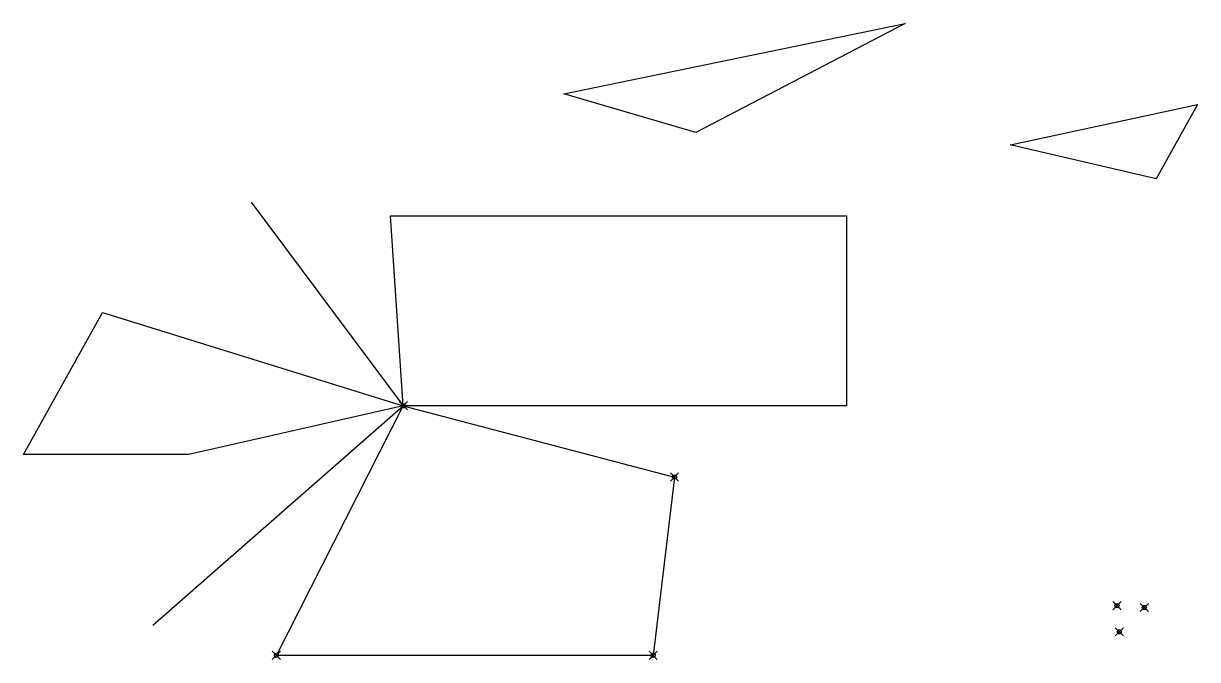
# Model space of a CAD drawing. Header units: millimetres. Extents: x 1847.2 to 1875.7, y 385.5 to 400.9.
import ezdxf

# ---------------------------------------------------------------- set-up
doc = ezdxf.new("R2010")
doc.units = ezdxf.units.MM
doc.header["$PDMODE"] = 35
doc.header["$PDSIZE"] = 0.1
for name, color, linetype in [('Dvigalka DOF x z fx fy fz', 157, 'Continuous'), ('Layer1 H700', 102, 'Continuous'), ('Layer2 B500 H800', 10, 'Continuous'), ('Layer3 B300 H900', 172, 'Continuous'), ('Layer4 H100', 246, 'Continuous'), ('Opora DOF x y z fx fy fz', 224, 'Continuous'), ('Sharavoy DOF x y z', 115, 'Continuous')]:
    doc.layers.add(name, color=color, linetype=linetype)

msp = doc.modelspace()

# ---------------------------------------------------------------- linework, layer by layer
at = {"layer": 'Dvigalka DOF x z fx fy fz'}
msp.add_point((1853.341, 385.608), dxfattribs=at)
at = {"layer": 'Layer1 H700'}
for points in [[(1860.311, 399.215), (1868.593, 400.919), (1863.512, 398.274), (1860.311, 399.215)], [(1856.105, 396.259), (1867.171, 396.259), (1867.171, 391.656), (1856.418, 391.656)], [(1856.418, 391.656), (1862.996, 389.928), (1862.479, 385.608), (1853.341, 385.608)]]:
    msp.add_3dface(points, dxfattribs=at)
at = {"layer": 'Layer2 B500 H800'}
msp.add_line((1852.726, 396.589), (1856.418, 391.656), dxfattribs=at)
at = {"layer": 'Layer3 B300 H900'}
msp.add_line((1850.341, 386.342), (1856.417, 391.656), dxfattribs=at)
at = {"layer": 'Layer4 H100'}
for points in [[(1871.143, 397.982), (1875.682, 398.957), (1874.677, 397.153), (1871.139, 397.977)], [(1849.119, 393.912), (1856.417, 391.656), (1851.218, 390.478), (1847.206, 390.478)]]:
    msp.add_3dface(points, dxfattribs=at)
at = {"layer": 'Opora DOF x y z fx fy fz'}
msp.add_point((1862.479, 385.608), dxfattribs=at)
at = {"layer": 'Sharavoy DOF x y z'}
for p in [(1856.418, 391.656), (1862.996, 389.928), (1873.729, 386.81), (1874.392, 386.767), (1873.785, 386.178), (1862.479, 385.608), (1862.479, 385.608)]:
    msp.add_point(p, dxfattribs=at)

doc.saveas('drawing.dxf')
